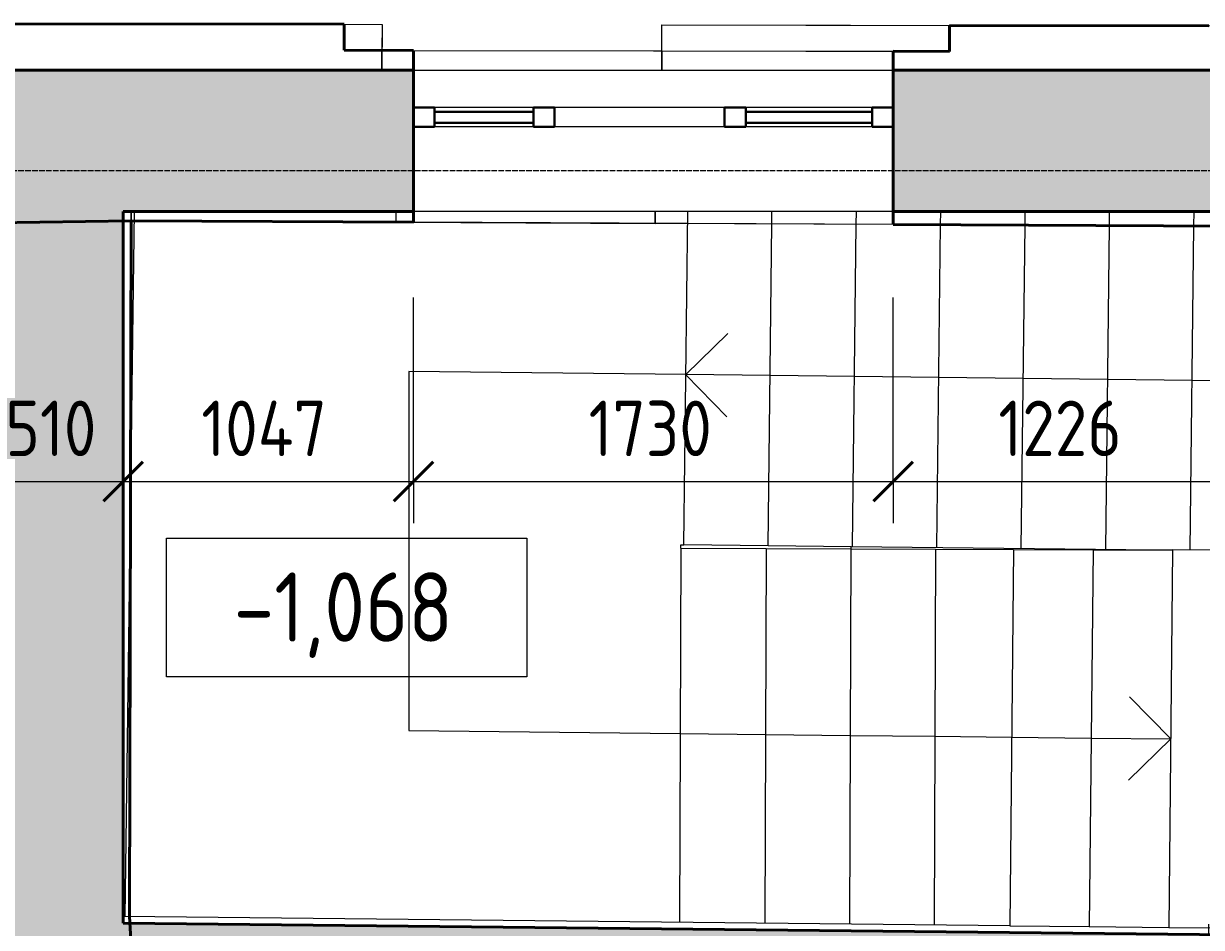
# Model space of a CAD drawing. Header units: millimetres. Extents: x -11886 to 68941, y -8130 to 45506.
# Drawn here: x 10946 to 15194, y 17827 to 21087 of the extents above; entities that cross this region are included whole.
import ezdxf

# ---------------------------------------------------------------- set-up
doc = ezdxf.new("R2010")
doc.units = ezdxf.units.MM
doc.linetypes.add('ADSK_Линия сетки', pattern=[25, 20, -2.5, 0, -2.5])
for name, color, linetype, lineweight in [('Аннотация', 7, 'Continuous', 9), ('Витраж', 7, 'Continuous', 18), ('Лестницы', 7, 'Continuous', 18), ('Оси', 7, 'Continuous', 9), ('Отметки', 7, 'Continuous', 9), ('Панели витража', 7, 'Continuous', 18), ('Перекрытие', 7, 'Continuous', 18), ('Размеры', 7, 'Continuous', 9), ('Размеры-100', 7, 'Continuous', 9), ('Стены', 7, 'Continuous', 18), ('Стены внутренние', 7, 'Continuous', 18), ('Стены наружные', 7, 'Continuous', 18), ('Стрелки вверх', 7, 'Continuous', 18)]:
    doc.layers.add(name, color=color, linetype=linetype, lineweight=lineweight)
doc.layers.add('Линии', color=7, linetype='Continuous', lineweight=9, true_color=0x00a600)
doc.layers.add('Стены разрез', color=7, linetype='Continuous', lineweight=40, true_color=0xbb5389)
doc.styles.add('GOST Common_1', font='GOST_Common.ttf', dxfattribs={"width": 0.9, "height": 200})
doc.styles.add('GOST Common_2', font='GOST_Common.ttf', dxfattribs={"width": 0.9, "height": 250})
doc.dimstyles.new('ADSK_Основной_2_мм_Округление_до_1_мм', dxfattribs={"dimscale": 304.8, "dimtxt": 201.142999, "dimasz": 0.463911, "dimexe": 0.492126, "dimexo": 0.492126, "dimgap": 0.098425, "dimtad": 1, "dimdec": 0, "dimdsep": 46, "dimtxsty": 'GOST Common_1', "dimblk1": 'OBLIQUE', "dimblk2": 'OBLIQUE', "dimsah": 1, "dimcen": 0.09, "dimdle": 0.492126, "dimazin": 2, "dimtfac": 1, "dimtdec": 4, "dimtix": 1, "dimtmove": 0, "dimatfit": 3, "dimfxl": 1, "dimtvp": 1, "dimtolj": 1, "dimtzin": 0, "dimlwd": 20, "dimlwe": 20, "dimarcsym": 2})

# ---------------------------------------------------------------- blocks, each defined once
blk = doc.blocks.new('Существующие стены 1 эт - Существующие стены 1 эт-653793-01 План 1-го этажа кладочный')
at = {"layer": 'Стены', "color": 243, "true_color": 0xbb5389}
for p, q in [((10574.2, 21086.5), (12238.6, 21083.6)), ((12101.9, 21083.8), (12101.7, 20990.1)), ((12101.9, 21083.8), (12238.6, 21083.6)), ((12238.6, 21083.6), (12238.3, 20918.6)), ((12238.6, 21083.6), (12238.4, 20989.8)), ((13247.5, 20918.6), (13247.8, 21081.8)), ((13247.7, 20988), (13247.8, 21081.8)), ((13247.8, 21081.8), (16569.3, 21075.9)), ((13247.8, 21081.8), (14286.2, 21080)), ((14286.1, 20986.2), (14286.2, 21080)), ((12101.7, 20990.1), (12238.4, 20989.8)), ((12238.3, 20918.6), (12238.4, 20989.8)), ((12238.4, 20989.8), (13247.7, 20988)), ((12352.5, 20918.6), (12352.5, 20989.6)), ((12352.5, 20989.6), (14082.5, 20986.6)), ((13247.7, 20988), (13247.5, 20918.6)), ((13247.7, 20988), (14286.1, 20986.2)), ((14082.5, 20986.6), (14082.5, 20918.6)), ((11334, 20408.6), (11333.9, 20374.8)), ((11333.9, 20374.8), (11334, 20408.6)), ((12289.9, 20370.2), (12290, 20408.6)), ((12289.9, 20370.2), (12290, 20408.6)), ((12352.5, 20369.9), (12352.5, 20408.6)), ((13223.6, 20365.7), (13223.8, 20408.6)), ((13223.8, 20408.6), (13223.6, 20365.7)), ((14082.5, 20408.6), (14082.5, 20361.6)), ((14082.5, 20361.6), (14082.5, 20408.6)), ((14082.5, 20408.6), (14082.5, 20361.6)), ((11333.9, 20374.8), (11305.2, 20374.4)), ((11305.2, 20374.4), (11333.9, 20374.8)), ((11333.9, 20374.8), (11328.3, 17866.9)), ((11333.9, 20374.8), (12289.9, 20370.2)), ((12289.9, 20370.2), (13223.6, 20365.7)), ((14082.5, 20361.6), (12352.5, 20369.9)), ((14082.5, 20361.6), (13223.6, 20365.7)), ((14082.5, 20361.6), (17975, 20342.9)), ((11328.3, 17866.9), (11329.5, 17841.9))]:
    blk.add_line(p, q, dxfattribs=at)
at = {"layer": 'Стены разрез'}
for p, q in [((10574.2, 21086.5), (12101.9, 21083.8)), ((12101.9, 21083.8), (12101.7, 20990.1)), ((14286.2, 21080), (14286.1, 20986.2)), ((15221.3, 21078.3), (14286.2, 21080)), ((12101.7, 20990.1), (12352.5, 20989.6)), ((12352.5, 20369.9), (12352.5, 20989.6)), ((14286.1, 20986.2), (14082.5, 20986.6)), ((14082.5, 20361.6), (14082.5, 20986.6)), ((10766.6, 20367.6), (11333.9, 20374.8)), ((11333.9, 20374.8), (10766.6, 20367.6)), ((11328.3, 17866.9), (11333.9, 20374.8)), ((11333.9, 20374.8), (12352.5, 20369.9)), ((15359.5, 20355.4), (14082.5, 20361.6)), ((11338.9, 17656.9), (11328.3, 17866.9))]:
    blk.add_line(p, q, dxfattribs=at)
blk = doc.blocks.new('Системная панель - _AR_Стекло_40мм_привязка по центру-1433442-01 План 1-го этажа кладочный')
at = {"layer": 'Панели витража', "lineweight": 30}
for p, q in [((178, 20), (-178, 20)), ((-178, 20), (-178, -20)), ((178, -20), (178, 20)), ((-178, -20), (178, -20))]:
    blk.add_line(p, q, dxfattribs=at)
blk = doc.blocks.new('Прямоугольный импост - 70х20_56мм-V86-01 План 1-го этажа кладочный')
at = {"layer": 'Витраж'}
for p, q in [((36159.2, 20799.1), (35803.2, 20799.1)), ((36159.2, 20729.1), (35803.2, 20729.1))]:
    blk.add_line(p, q, dxfattribs=at)
blk = doc.blocks.new('Прямоугольный импост - 70х20_56мм-1433443-01 План 1-го этажа кладочный')
at = {"layer": 'Витраж', "lineweight": 30}
for p, q in [((-76, 35), (0, 35)), ((-76, -35), (-76, 35)), ((0, 35), (0, -35)), ((0, -35), (-76, -35))]:
    blk.add_line(p, q, dxfattribs=at)
blk = doc.blocks.new('Прямоугольный импост - 70х20_56мм-1433444-01 План 1-го этажа кладочный')
at = {"layer": 'Витраж', "lineweight": 30}
for p, q in [((0, 35), (-76, 35)), ((-76, 35), (-76, -35)), ((0, -35), (0, 35)), ((-76, -35), (0, -35))]:
    blk.add_line(p, q, dxfattribs=at)
blk = doc.blocks.new('Системная панель - _AR_Стекло_40мм_привязка по центру-1433919-01 План 1-го этажа кладочный')
at = {"layer": 'Панели витража', "lineweight": 30}
for p, q in [((228, 20), (-228, 20)), ((-228, 20), (-228, -20)), ((228, -20), (228, 20)), ((-228, -20), (228, -20))]:
    blk.add_line(p, q, dxfattribs=at)
blk = doc.blocks.new('Прямоугольный импост - 70х20_56мм-1433918-01 План 1-го этажа кладочный')
at = {"layer": 'Витраж'}
for p, q in [((16962.3, 20783.6), (16506.3, 20783.6)), ((16962.3, 20713.6), (16506.3, 20713.6))]:
    blk.add_line(p, q, dxfattribs=at)
blk = doc.blocks.new('Прямоугольный импост - 70х20_56мм-1238647-01 План 1-го этажа кладочный')
at = {"layer": 'Витраж'}
for p, q in [((16430.3, 20783.6), (15816.3, 20783.6)), ((16430.3, 20713.6), (15816.3, 20713.6))]:
    blk.add_line(p, q, dxfattribs=at)
blk = doc.blocks.new('Прямоугольный импост - 70х76мм-1433441-01 План 1-го этажа кладочный')
at = {"layer": 'Витраж', "lineweight": 30}
for p, q in [((-38, 35), (38, 35)), ((-38, -35), (-38, 35)), ((38, 35), (38, -35)), ((38, -35), (-38, -35))]:
    blk.add_line(p, q, dxfattribs=at)
blk = doc.blocks.new('Высотные отметки - Рамка-5093-01 План 1-го этажа кладочный')
at = {"layer": 'Аннотация', "lineweight": 20}
for p, q in [((-6.5, 0), (-6.5, 5)), ((-6.5, 5), (6.5, 5)), ((6.5, 5), (6.5, 0)), ((6.5, 0), (-6.5, 0))]:
    blk.add_line(p, q, dxfattribs=at)
blk = doc.blocks.new('DIMBLOCK230-01 План 1-го этажа кладочный')
at = {"layer": 'Размеры-100', "lineweight": 20, "transparency": 16777216}
for p, q in [((10795.2, 19435.4), (10795.2, 19585.4)), ((11305.2, 19435.4), (11305.2, 19585.4)), ((10795.2, 19435.4), (11305.2, 19435.4)), ((10795.2, 19435.4), (10795.2, 19385.4)), ((11305.2, 19435.4), (11305.2, 19385.4))]:
    blk.add_line(p, q, dxfattribs=at)
at = {"layer": 'Размеры-100', "lineweight": 40, "transparency": 16777216}
for p, q in [((10795.2, 19435.4), (10865.9, 19506.1)), ((11305.2, 19435.4), (11375.9, 19506.1)), ((10795.2, 19435.4), (10724.5, 19364.7)), ((11305.2, 19435.4), (11234.5, 19364.7))]:
    blk.add_line(p, q, dxfattribs=at)
at = {"layer": 'Размеры-100', "color": 0, "lineweight": 20, "transparency": 16777216, "insert": (10879.8, 19726.8), "char_height": 200, "width": 409.104, "attachment_point": 1, "line_spacing_factor": 1.022761, "style": 'GOST Common_1'}
blk.add_mtext('510', dxfattribs=at)
blk = doc.blocks.new('_Oblique')
at = {"color": 0, "linetype": 'ByBlock', "lineweight": -2}
blk.add_line((-0.5, -0.5), (0.5, 0.5), dxfattribs=at)
blk = doc.blocks.new('DIMBLOCK231-01 План 1-го этажа кладочный')
at = {"layer": 'Размеры-100', "lineweight": 20, "transparency": 16777216}
for p, q in [((12352.5, 19435.4), (12352.5, 20098.6)), ((11305.2, 19435.4), (11305.2, 19585.4)), ((11305.2, 19435.4), (12352.5, 19435.4)), ((11305.2, 19435.4), (11305.2, 19385.4)), ((12352.5, 19435.4), (12352.5, 19285.4))]:
    blk.add_line(p, q, dxfattribs=at)
at = {"layer": 'Размеры-100', "lineweight": 40, "transparency": 16777216}
for p, q in [((11305.2, 19435.4), (11375.9, 19506.1)), ((12352.5, 19435.4), (12423.2, 19506.1)), ((11305.2, 19435.4), (11234.5, 19364.7)), ((12352.5, 19435.4), (12281.8, 19364.7))]:
    blk.add_line(p, q, dxfattribs=at)
at = {"layer": 'Размеры-100', "color": 0, "lineweight": 20, "transparency": 16777216, "insert": (11586.8, 19726.8), "char_height": 200, "width": 580.928, "attachment_point": 1, "line_spacing_factor": 1.022761, "style": 'GOST Common_1'}
blk.add_mtext('1047', dxfattribs=at)
blk = doc.blocks.new('DIMBLOCK232-01 План 1-го этажа кладочный')
at = {"layer": 'Размеры-100', "lineweight": 20, "transparency": 16777216}
for p, q in [((12352.5, 19435.4), (12352.5, 20098.6)), ((14082.5, 19435.4), (14082.5, 20098.6)), ((12352.5, 19435.4), (14082.5, 19435.4)), ((12352.5, 19435.4), (12352.5, 19285.4)), ((14082.5, 19435.4), (14082.5, 19285.4))]:
    blk.add_line(p, q, dxfattribs=at)
at = {"layer": 'Размеры-100', "lineweight": 40, "transparency": 16777216}
for p, q in [((12352.5, 19435.4), (12423.2, 19506.1)), ((14082.5, 19435.4), (14153.2, 19506.1)), ((12352.5, 19435.4), (12281.8, 19364.7)), ((14082.5, 19435.4), (14011.8, 19364.7))]:
    blk.add_line(p, q, dxfattribs=at)
at = {"layer": 'Размеры-100', "color": 0, "lineweight": 20, "transparency": 16777216, "insert": (12983.9, 19726.8), "char_height": 200, "width": 560.473, "attachment_point": 1, "line_spacing_factor": 1.022761, "style": 'GOST Common_1'}
blk.add_mtext('1730', dxfattribs=at)
blk = doc.blocks.new('DIMBLOCK233-01 План 1-го этажа кладочный')
at = {"layer": 'Размеры-100', "lineweight": 20, "transparency": 16777216}
for p, q in [((14082.5, 19435.4), (14082.5, 20098.6)), ((15308.3, 19435.4), (15308.3, 20098.6)), ((14082.5, 19435.4), (15308.3, 19435.4)), ((14082.5, 19435.4), (14082.5, 19285.4)), ((15308.3, 19435.4), (15308.3, 19285.4))]:
    blk.add_line(p, q, dxfattribs=at)
at = {"layer": 'Размеры-100', "lineweight": 40, "transparency": 16777216}
for p, q in [((14082.5, 19435.4), (14153.2, 19506.1)), ((15308.3, 19435.4), (15379, 19506.1)), ((14082.5, 19435.4), (14011.8, 19364.7)), ((15308.3, 19435.4), (15237.6, 19364.7))]:
    blk.add_line(p, q, dxfattribs=at)
at = {"layer": 'Размеры-100', "color": 0, "lineweight": 20, "transparency": 16777216, "insert": (14461.9, 19726.8), "char_height": 200, "width": 560.473, "attachment_point": 1, "line_spacing_factor": 1.022761, "style": 'GOST Common_1'}
blk.add_mtext('1226', dxfattribs=at)
blk = doc.blocks.new('DIMBLOCK252-01 План 1-го этажа кладочный')
at = {"layer": 'Размеры-100', "lineweight": 20, "transparency": 16777216}
for p, q in [((15220.3, 17838.9), (15220.3, 17487.2)), ((15220.3, 17688.9), (14619.1, 17688.9)), ((15220.3, 17688.9), (15370.3, 17688.9)), ((15220.3, 17487.2), (14617.8, 17487.2)), ((15220.3, 17487.2), (15370.3, 17487.2))]:
    blk.add_line(p, q, dxfattribs=at)
at = {"layer": 'Размеры-100', "lineweight": 40, "transparency": 16777216}
for p, q in [((15220.3, 17688.9), (15149.6, 17759.6)), ((15220.3, 17688.9), (15291, 17618.2)), ((15220.3, 17487.2), (15149.6, 17557.9)), ((15220.3, 17487.2), (15291, 17416.5))]:
    blk.add_line(p, q, dxfattribs=at)
at = {"layer": 'Размеры-100', "color": 0, "lineweight": 20, "transparency": 16777216, "insert": (14928.9, 17398.8), "char_height": 200, "width": 454.106, "attachment_point": 1, "rotation": 90, "line_spacing_factor": 1.022761, "style": 'GOST Common_1'}
blk.add_mtext('202', dxfattribs=at)

msp = doc.modelspace()

# ---------------------------------------------------------------- hatches: boundary and pattern name
at = {"layer": 'Стены внутренние', "true_color": 0xc0c0c0}
msp.add_hatch(color=9, dxfattribs=at).paths.add_polyline_path([(10852.5, 13095.1), (11305.2, 13095.1), (11305.2, 20408.6), (10795.2, 20408.6), (10795.2, 13095.1), (10807.3, 13095.1)])
h = msp.add_hatch(color=9, dxfattribs=at)
h.paths.add_polyline_path([(18412.2, 17647.3), (18412.8, 17767.3), (16479.8, 17787.7), (16478.6, 17667.7), (18384.8, 17647.6)])
h.paths.add_polyline_path([(15448.6, 17678.5), (15449.9, 17798.5), (11305.2, 17842.2), (11305.2, 17722.2), (15076.2, 17682.5)])
at = {"layer": 'Стены наружные', "true_color": 0xc0c0c0}
h = msp.add_hatch(color=9, dxfattribs=at)
h.paths.add_polyline_path([(17991.4, 20408.6), (18455.8, 20408.6), (18455.8, 20918.6), (17038.3, 20918.6), (17038.4, 20408.6), (17154.3, 20408.6)])
h.paths.add_polyline_path([(14423.8, 20408.6), (15308.3, 20408.6), (15308.3, 20918.6), (14082.5, 20918.6), (14082.5, 20408.6), (14097.8, 20408.6)])
h.paths.add_polyline_path([(12352.5, 20408.6), (12352.5, 20918.6), (10152.7, 20918.6), (10152.7, 20408.6), (12336.8, 20408.6)])
h.paths.add_polyline_path([(7833.6, 20408.6), (8422.7, 20408.6), (8422.7, 20918.6), (6687.7, 20918.6), (6687.7, 20408.6), (7800.8, 20408.6)])
h.paths.add_polyline_path([(3743.6, 20408.6), (4387.7, 20408.6), (4387.7, 20918.6), (3433.5, 20918.6), (3433.9, 20408.6), (3710.1, 20408.6)])

# ---------------------------------------------------------------- linework, layer by layer
at = {"layer": 'Лестницы'}
for p, q in [((13644.6, 20363.7), (13645.1, 20408.6)), ((13644.6, 20363.7), (13645.1, 20408.6)), ((13949.1, 20362.2), (13949.6, 20408.6)), ((13949.1, 20362.2), (13949.6, 20408.6)), ((14253.6, 20360.7), (14254.2, 20408.6)), ((14253.6, 20360.7), (14254.2, 20408.6)), ((14558.1, 20359.3), (14558.7, 20408.6)), ((14558.1, 20359.3), (14558.7, 20408.6)), ((14862.6, 20357.8), (14863.2, 20408.6)), ((14862.6, 20357.8), (14863.2, 20408.6)), ((15167.1, 20356.3), (15167.7, 20408.6)), ((15167.1, 20356.3), (15167.7, 20408.6)), ((13631.3, 19203.6), (13644.6, 20363.7)), ((13631.3, 19203.6), (13644.6, 20363.7)), ((13935.8, 19200.5), (13949.1, 20362.2)), ((13935.8, 19200.5), (13949.1, 20362.2)), ((14240.3, 19197.1), (14253.6, 20360.7)), ((14240.3, 19197.1), (14253.6, 20360.7)), ((14544.7, 19193.8), (14558.1, 20359.3)), ((14544.7, 19193.8), (14558.1, 20359.3)), ((14849.2, 19190.5), (14862.6, 20357.8)), ((14849.2, 19190.5), (14862.6, 20357.8)), ((15153.7, 19188), (15167.1, 20356.3)), ((15153.7, 19188), (15167.1, 20356.3)), ((13631.3, 19203.6), (13326.8, 19207.1)), ((13316.6, 19194.3), (13312, 17846)), ((13316.6, 19194.3), (13312, 17846)), ((13316.6, 19194.3), (13624.6, 19193.3)), ((13624.6, 19193.3), (13620, 17842.8)), ((13624.6, 19193.3), (13620, 17842.8)), ((13624.6, 19193.3), (13929.9, 19192.2)), ((13930.5, 19200.1), (13631.3, 19203.6)), ((13929.9, 19192.2), (13925.3, 17839.6)), ((13929.9, 19192.2), (13925.3, 17839.6)), ((13929.9, 19192.2), (14235.2, 19191.2)), ((14235.2, 19191.2), (14230.6, 17836.4)), ((14235.2, 19191.2), (14230.6, 17836.4)), ((14235.2, 19191.2), (14517, 19190.2)), ((14517, 19190.2), (14502.7, 17833.5)), ((14517, 19190.2), (14502.7, 17833.5)), ((14517, 19190.2), (14803.8, 19189.2)), ((14803.8, 19189.2), (14789.5, 17830.5)), ((14803.8, 19189.2), (14789.5, 17830.5)), ((14803.8, 19189.2), (15090.5, 19188.3)), ((15090.5, 19188.3), (15076.2, 17827.5)), ((14502.7, 17833.5), (14789.5, 17830.5)), ((14789.5, 17830.5), (15076.2, 17827.5))]:
    msp.add_line(p, q, dxfattribs=at)
at = {"layer": 'Линии', "lineweight": 18}
for p, q in [((12335.7, 19832), (12335.7, 18537.4)), ((13334.2, 19820.5), (12335.7, 19832)), ((12335.7, 18537.4), (13314.4, 18526.6))]:
    msp.add_line(p, q, dxfattribs=at)
at = {"layer": 'Линии', "color": 8, "lineweight": 18, "true_color": 0x808080}
for p, q in [((13930.4, 19192.2), (13930.5, 19200.5)), ((13930.5, 19200.5), (15031.9, 19188.5))]:
    msp.add_line(p, q, dxfattribs=at)
at = {"layer": 'Оси', "linetype": 'ADSK_Линия сетки'}
msp.add_line((-11086.2, 20556.8), (57141.7, 20556.8), dxfattribs=at)
at = {"layer": 'Перекрытие', "color": 136, "true_color": 0x008080}
for p, q in [((11345.1, 20408.6), (11310.9, 17867.1)), ((13326.9, 19207.2), (13341.3, 20408.6)), ((13316.6, 19194.3), (13316.7, 19207.3)), ((13316.7, 19207.3), (13326.9, 19207.2)), ((15090.5, 19188.3), (15076.2, 17827.5)), ((17991.4, 19178.4), (15090.5, 19188.3)), ((14502.7, 17833.5), (11305.2, 17867.2)), ((15076.2, 17827.5), (18365.9, 17792.8))]:
    msp.add_line(p, q, dxfattribs=at)
at = {"layer": 'Стены внутренние', "lineweight": 40}
for p, q in [((11305.2, 17842.2), (11305.2, 20408.6)), ((15449.9, 17798.5), (11305.2, 17842.2))]:
    msp.add_line(p, q, dxfattribs=at)
at = {"layer": 'Стены наружные', "lineweight": 40}
for p, q in [((10152.7, 20918.6), (12352.5, 20918.6)), ((12352.5, 20918.6), (12352.5, 20408.6)), ((15308.3, 20918.6), (14082.5, 20918.6)), ((14082.5, 20918.6), (14082.5, 20408.6)), ((11305.2, 20408.6), (12352.5, 20408.6)), ((15308.3, 20408.6), (14082.5, 20408.6))]:
    msp.add_line(p, q, dxfattribs=at)
at = {"layer": 'Стены наружные'}
for p, q in [((12352.5, 20918.6), (14082.5, 20918.6)), ((14082.5, 20408.6), (12352.5, 20408.6))]:
    msp.add_line(p, q, dxfattribs=at)
at = {"layer": 'Стрелки вверх'}
for p, q in [((13334.2, 19820.9), (13485.6, 19968.8)), ((13638.3, 19817), (13334.2, 19820.5)), ((13334.2, 19820.1), (13482.1, 19668.8)), ((13942.8, 19813.5), (13638.3, 19817)), ((14247.3, 19810), (13942.8, 19813.5)), ((14551.8, 19806.5), (14247.3, 19810)), ((14856.3, 19803), (14551.8, 19806.5)), ((15160.7, 19799.6), (14856.3, 19803)), ((15465.2, 19796.1), (15160.7, 19799.6)), ((15083.4, 18507.1), (14935, 18658.8)), ((13314.4, 18526.6), (13622.3, 18523.2)), ((13622.3, 18523.2), (13927.6, 18519.9)), ((13927.6, 18519.9), (14232.9, 18516.5)), ((14232.9, 18516.5), (14509.9, 18513.5)), ((14509.9, 18513.5), (14796.6, 18510.3)), ((14796.6, 18510.3), (15083.4, 18507.1)), ((15083.4, 18507.1), (14931.7, 18358.8))]:
    msp.add_line(p, q, dxfattribs=at)

# ---------------------------------------------------------------- block references
at = {"layer": 'Витраж', "rotation": 180}
msp.add_blockref('Прямоугольный импост - 70х20_56мм-1433444-01 План 1-го этажа кладочный', (12352.5, 20748.6), dxfattribs=at)
at = {"layer": 'Витраж'}
for name, p in [('Прямоугольный импост - 70х20_56мм-V86-01 План 1-го этажа кладочный', (-23374.7, -15.4)), ('Прямоугольный импост - 70х20_56мм-1238647-01 План 1-го этажа кладочный', (-2955.9, 0)), ('Прямоугольный импост - 70х20_56мм-1433918-01 План 1-го этажа кладочный', (-2955.9, 0))]:
    msp.add_blockref(name, p, dxfattribs=at)
at = {"layer": 'Витраж', "extrusion": (0, 0, -1), "rotation": 180}
for name, p in [('Прямоугольный импост - 70х76мм-1433441-01 План 1-го этажа кладочный', (-12822.5, 20748.6)), ('Прямоугольный импост - 70х76мм-1433441-01 План 1-го этажа кладочный', (-13512.5, 20748.6)), ('Прямоугольный импост - 70х20_56мм-1433443-01 План 1-го этажа кладочный', (-14082.5, 20748.6))]:
    msp.add_blockref(name, p, dxfattribs=at)
at = {"layer": 'Отметки', "lineweight": 20, "xscale": 99.99999999999993, "yscale": 99.99999999999993, "zscale": 99.99999999999993}
msp.add_blockref('Высотные отметки - Рамка-5093-01 План 1-го этажа кладочный', (12110.9, 18730.7), dxfattribs=at)
at = {"layer": 'Панели витража'}
for name, p in [('Системная панель - _AR_Стекло_40мм_привязка по центру-1433442-01 План 1-го этажа кладочный', (12606.5, 20748.6)), ('Системная панель - _AR_Стекло_40мм_привязка по центру-1433919-01 План 1-го этажа кладочный', (13778.5, 20748.6))]:
    msp.add_blockref(name, p, dxfattribs=at)
at = {"layer": 'Стены разрез'}
msp.add_blockref('Существующие стены 1 эт - Существующие стены 1 эт-653793-01 План 1-го этажа кладочный', (0, 0), dxfattribs=at)

# ---------------------------------------------------------------- texts
at = {"layer": 'Отметки', "lineweight": 20, "insert": (11703.6, 19107.4), "char_height": 250, "width": 977.532, "attachment_point": 1, "line_spacing_factor": 1.022761, "style": 'GOST Common_2'}
msp.add_mtext('-1,068', dxfattribs=at)

# ---------------------------------------------------------------- dimensions: what is measured, and where the dimension line sits
at = {"layer": 'Размеры', "lineweight": 20}
for base, p1, p2, override, picture, middle in [((12352.5, 19435.4), (11305.2, 19535.4), (12352.5, 20248.6), {"dimpost": '<>', "dimfxl": 1267.020702}, 'DIMBLOCK231-01 План 1-го этажа кладочный', (11828.8, 19565.4)), ((14082.5, 19435.4), (12352.5, 20248.6), (14082.5, 20248.6), {"dimpost": '<>', "dimfxl": 1730}, 'DIMBLOCK232-01 План 1-го этажа кладочный', (13217.5, 19565.4)), ((15308.3, 19435.4), (14082.5, 20248.6), (15308.3, 20248.6), {"dimpost": '<>', "dimfxl": 1225.89431}, 'DIMBLOCK233-01 План 1-го этажа кладочный', (14695.4, 19565.4)), ((11305.2, 19435.4), (10795.2, 19535.4), (11305.2, 19535.4), {"dimpost": '<>', "dimfxl": 510}, 'DIMBLOCK230-01 План 1-го этажа кладочный', (11050.2, 19565.4))]:
    dim = msp.add_linear_dim(base=base, p1=p1, p2=p2, dimstyle='ADSK_Основной_2_мм_Округление_до_1_мм', override=override, dxfattribs=at)
    dim.commit()
    dim.dimension.update_dxf_attribs({"geometry": picture, "text_midpoint": middle})
dim = msp.add_linear_dim(base=(15220.3, 17487.2), p1=(14469.1, 17688.9), p2=(14467.8, 17487.2), angle=90, dimstyle='ADSK_Основной_2_мм_Округление_до_1_мм', override={"dimpost": '<>', "dimfxl": 201.651358}, dxfattribs=at)
dim.commit()
dim.dimension.update_dxf_attribs({"geometry": 'DIMBLOCK252-01 План 1-го этажа кладочный', "text_midpoint": (15090.3, 17588)})

doc.saveas('drawing.dxf')
